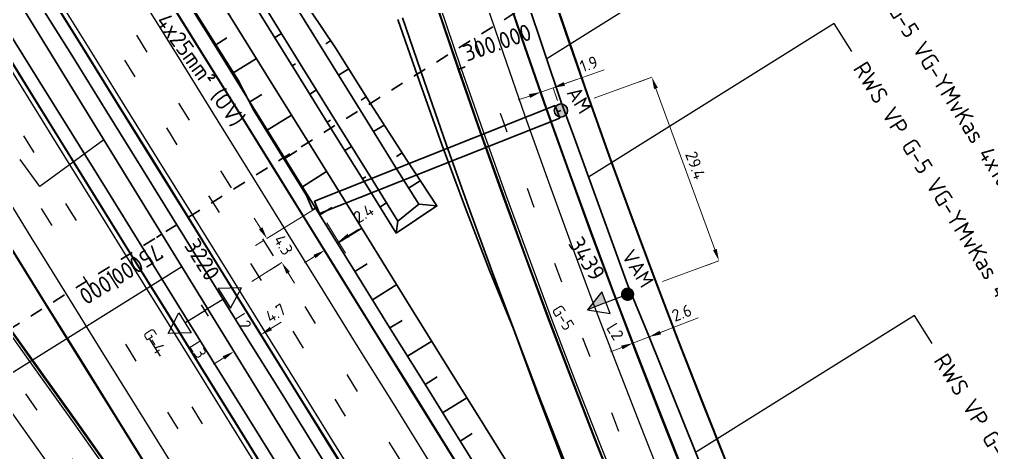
# Model space of a CAD drawing. Header units: metres. Extents: x 134219 to 139080, y 438661 to 444352.
# Drawn here: x 135685.5 to 135831.7, y 442704.1 to 442769.2 of the extents above; entities that cross this region are included whole.
import ezdxf
from ezdxf.enums import TextEntityAlignment as Align

# ---------------------------------------------------------------- set-up
doc = ezdxf.new("R2010")
doc.units = ezdxf.units.M
for name, pattern in [('13strp', [4, 1, -3]), ('39strp', [12, 3, -9]), ('XX-FASEGRENS', [4, 2, -2])]:
    doc.linetypes.add(name, pattern=pattern)
doc.layers.get('DEFPOINTS').update_dxf_attribs({"color": 193})
for name, color, linetype, lineweight in [('N-WE-KG-FASEGRENS-G', 7, 'XX-FASEGRENS', 35), ('N-WE-KL-ET-T18', 1, 'Continuous', 18), ('N-WE-KL-ET-T25', 7, 'Continuous', 25), ('N-WE-KL-ET_LS_HULPSTUK_MOF-G', 10, 'Continuous', 35), ('N-WE-KL-ET_LS_OV_ARMATUUR-S', 7, 'Continuous', 25), ('N-WE-KL-ET_LS_OV_ARMATUUR-T18', 1, 'Continuous', 25), ('N-WE-KL-ET_LS_OV_KABEL-G', 10, 'KL-LS-OV-N', 35), ('N-WE-KL-ET_LS_OV_KABEL-M', 7, 'Continuous', 18), ('N-WE-KL-ET_LS_OV_KABEL-T25', 7, 'Continuous', 25), ('N-WE-KL-ET_LS_OV_MANTELBUIS-G', 10, 'Continuous', 35), ('Utd-geleiderail-nw', 8, 'glm a2ee v014$0$f2m40080', 35), ('Utd-ondergr-nw', 8, '13strp', 35)]:
    doc.layers.add(name, color=color, linetype=linetype, lineweight=lineweight)
doc.layers.add('N-WE-KL-ET_LS_OV_ARMATUUR-T25', color=2, linetype='Continuous')
doc.layers.add('Utd-weg-nw', color=8, linetype='Continuous')
doc.styles.add('alm a2ee v011$0$rtw_iso', font='NLCS-ISO.ttf')
doc.styles.add('ISO18', font='NLCS-ISO.ttf')
doc.styles.add('ISO25', font='NLCS-ISO.ttf')
doc.styles.add('NLCS-ISO', font='NLCS-ISO.ttf')
doc.styles.add('NLCS_18', font='NLCS-ISO.ttf', dxfattribs={"height": 1.8})
doc.styles.add('NLCS_25', font='NLCS-ISO.ttf', dxfattribs={"height": 2.5})
doc.linetypes.add('glm a2ee v014$0$f2m40080', pattern='A,2,-1,[160,RTW.shx,S=0.5,R=0,X=0,Y=0],-1', length=4)
doc.linetypes.add('KL-LS-OV-N', pattern='A,4,-1,[103,NLCS.SHX,S=0.75,R=0,X=0,Y=0],-1,4,-1.5,["0V",Standard,S=1,R=0,X=0,Y=-0.5],-3', length=14.5)
doc.dimstyles.new('NLCS_t18_pijl_Dimension_l3_h1', dxfattribs={"dimtxt": 1.8, "dimasz": 1.8, "dimexe": 2, "dimexo": 2, "dimgap": 0.7, "dimtad": 1, "dimdec": 1, "dimzin": 0, "dimdsep": 46, "dimtxsty": 'NLCS_18', "dimcen": 2.5, "dimdle": 2, "dimclrd": 256, "dimclre": 256, "dimclrt": 256, "dimadec": 1, "dimazin": 0, "dimtfac": 1, "dimtdec": 1, "dimtofl": 0, "dimtmove": 1, "dimatfit": 0, "dimfxl": 0, "dimtolj": 1, "dimtzin": 0, "dimlwd": 18, "dimlwe": 18, "dimarcsym": 0})

# ---------------------------------------------------------------- blocks, each defined once
blk = doc.blocks.new('SKL-ET_HULP_MOF_VERBINDING_AFTAKMOF-SO')
at = {"const_width": 1}
blk.add_lwpolyline([(-0.5, 0, 1), (0.5, 0, 1)], format="xyb", close=True, dxfattribs=at)
blk.add_circle((0, 0), 0.5)
at = {"layer": 'N-WE-KL-ET-T18', "linetype": 'ByBlock', "style": 'NLCS-ISO', "flags": 1}
for tag, p in [('OMSCHRIJVING_LEGENDA', (0, -8.43)), ('LOCATIE', (0, -12.22)), ('MASTNUMMER', (0, -16)), ('VAN', (0, -19.78)), ('NAAR', (0, -23.57)), ('AFTAKKING', (0, -27.35)), ('VOEDINGSPUNT', (0, -31.14)), ('GROEPSNUMMER', (0, -34.92)), ('POSITIE_X', (0, -38.71)), ('POSITIE_Y', (0, -42.49)), ('OVERIGE_OPMERKING(EN)_2', (0, -50.06))]:
    blk.add_attdef(tag, p, '', height=1.8, dxfattribs=at)
at = {"layer": 'N-WE-KL-ET-T18', "linetype": 'ByBlock', "style": 'NLCS-ISO'}
blk.add_attdef('OVERIGE_OPMERKING(EN)_1', (0, -46.28), '', height=1.8, dxfattribs=at)
at = {"layer": 'N-WE-KL-ET-T25', "linetype": 'ByBlock', "style": 'NLCS-ISO'}
blk.add_attdef('SOORT_MOF', text='', height=2.25, dxfattribs=at).set_placement((0, 3), align=Align.MIDDLE)
blk = doc.blocks.new('SKL-ET_HULP_MOF_AFDEKMOF_SO')
at = {"ltscale": 10}
h = blk.add_hatch(color=256, dxfattribs=at)
edge = h.paths.add_edge_path()
edge.add_arc((0, 0), 1, 0, 360)
blk.add_circle((0, 0), 1)
at = {"layer": 'N-WE-KL-ET-T18', "style": 'NLCS-ISO', "flags": 1}
for tag, p in [('OMSCHRIJVING_LEGENDA', (0, -8.43)), ('LOCATIE', (0, -12.22)), ('MASTNUMMER', (0, -16)), ('VAN', (0, -19.78)), ('NAAR', (0, -23.57)), ('AFTAKKING', (0, -27.35)), ('VOEDINGSPUNT', (0, -31.14)), ('GROEPSNUMMER', (0, -34.92)), ('POSITIE_X', (0, -38.71)), ('POSITIE_Y', (0, -42.49)), ('OVERIGE_OPMERKING(EN)_2', (0, -50.06))]:
    blk.add_attdef(tag, p, '', height=1.8, dxfattribs=at)
at = {"layer": 'N-WE-KL-ET-T18', "style": 'NLCS-ISO'}
blk.add_attdef('OVERIGE_OPMERKING(EN)_1', (0, -46.28), '', height=1.8, dxfattribs=at)
at = {"layer": 'N-WE-KL-ET-T25', "style": 'NLCS-ISO'}
blk.add_attdef('SOORT_MOF', (0, 2.71), '', height=2.25, dxfattribs=at)
blk = doc.blocks.new('SKL-ET_OV_ARMATUUR_HD_NATRIUM_2x250W-SO (1)')
for points in [[(-3.49, -1.76), (-6.49, 0), (-3.49, 1.76)], [(-3.49, 1.76), (-3.49, -1.76)], [(3.49, -1.76), (6.49, 0), (3.49, 1.76)], [(3.49, 1.76), (3.49, -1.76)], [(-3.49, 0), (0, 0)], [(0, 1), (0, -1)], [(3.49, 0), (0, 0)]]:
    blk.add_lwpolyline(points)
at = {"layer": 'N-WE-KL-ET_LS_OV_ARMATUUR-T18', "style": 'NLCS-ISO', "flags": 1}
for tag, p in [('TYPE_ARMATUUR', (3.07, -6.82)), ('VERMOGEN_LAMP', (3.07, -10.61)), ('SPIEGELSTAND', (3.07, -14.39)), ('HOOGTE_LICHTMAST', (3.07, -18.17)), ('UITLEGGERHOEK', (3.07, -21.96)), ('TYPE_LICHTMAST', (3.07, -25.74)), ('BOTSVRIENDELIJK', (3.07, -29.53)), ('POSITIE_LICHTMAST', (3.07, -33.31)), ('KABELAANSLUITNG', (3.07, -37.1)), ('VOEDINGSPUNT', (3.07, -48.45))]:
    blk.add_attdef(tag, p, '', height=1.8, dxfattribs=at)
at = {"layer": 'N-WE-KL-ET_LS_OV_ARMATUUR-T18', "style": 'NLCS-ISO'}
for tag, p in [('FASE-AANSLUITING_1', (3.07, -40.88)), ('FASE-AANSLUITING_2', (3.07, -44.67)), ('GROEPSNUMMER', (3.07, -52.24))]:
    blk.add_attdef(tag, p, '', height=1.8, dxfattribs=at)
at = {"layer": 'N-WE-KL-ET_LS_OV_ARMATUUR-T25', "style": 'NLCS-ISO'}
for tag, p in [('MASTNUMMER', (3.07, 7.39)), ('TYPE_SYMBOOL', (3.07, 3.61))]:
    blk.add_attdef(tag, p, '', height=2.5, dxfattribs=at)
blk = doc.blocks.new('SKL-ET_OV_ARMATUUR_HD_NATRIUM_1x250W-SO (2)')
for points in [[(3.49, -1.76), (6.49, 0), (3.49, 1.76)], [(3.49, 1.76), (3.49, -1.76)], [(0, 1), (0, -1)], [(3.49, 0), (0, 0)], [(3.49, 0), (6.49, 0)]]:
    blk.add_lwpolyline(points)
blk.add_solid([(3.49, 0), (3.49, -1.76), (6.49, 0)])
at = {"layer": 'N-WE-KL-ET-T18', "linetype": 'ByBlock', "style": 'NLCS-ISO'}
blk.add_attdef('GROEPSNUMMER', text='', height=1.8, dxfattribs=at).set_placement((-2, -4), align=Align.RIGHT)
blk.add_attdef('FASE-AANSLUITING', (10, -4), '', height=1.8, dxfattribs=at)
at = {"layer": 'N-WE-KL-ET-T18', "linetype": 'ByBlock', "style": 'NLCS-ISO', "flags": 1}
for tag, p in [('TYPE_ARMATUUR', (7.76, -13.46)), ('TYPE_FABRIKAAT', (7.76, -17.24)), ('VERMOGEN_LAMP', (7.76, -21.02)), ('SPIEGELSTAND', (7.76, -24.81)), ('HOOGTE_LICHTMAST', (7.76, -28.59)), ('UITLEGGERHOEK', (7.76, -32.38)), ('TYPE_LICHTMAST', (7.76, -36.16)), ('BOTSVRIENDELIJK', (7.76, -39.95)), ('POSITIE_LICHTMAST', (7.76, -43.73)), ('KABELAANSLUITING', (7.76, -47.52)), ('VOEDINGSPUNT', (7.76, -51.3))]:
    blk.add_attdef(tag, p, '', height=1.8, dxfattribs=at)
at = {"layer": 'N-WE-KL-ET-T25', "linetype": 'ByBlock', "style": 'NLCS-ISO'}
blk.add_attdef('MASTNUMMER', text='', height=2.5, dxfattribs=at).set_placement((4, 4.31), align=Align.MIDDLE)
at = {"layer": 'N-WE-KL-ET-T25', "linetype": 'ByBlock', "style": 'NLCS-ISO', "flags": 1}
blk.add_attdef('TYPE_SYMBOOL', (7.76, -10.06), '', height=2.5, dxfattribs=at)
blk = doc.blocks.new('*D462')
at = {"layer": 'DEFPOINTS', "color": 0, "transparency": 16777216}
for p in [(135721.75, 442721.76), (135717.73, 442719.26), (135717.73, 442719.26)]:
    blk.add_point(p, dxfattribs=at)
at = {"layer": 'N-WE-KL-ET_LS_OV_KABEL-M', "linetype": 'Continuous', "lineweight": 18, "transparency": 16777216}
for p, q in [((135723.28, 442722.71), (135724.81, 442723.66)), ((135716.2, 442718.31), (135714.67, 442717.36))]:
    blk.add_line(p, q, dxfattribs=at)
at = {"layer": 'N-WE-KL-ET_LS_OV_KABEL-M', "lineweight": 18, "transparency": 16777216}
for p, q in [((135721.75, 442721.76), (135722.81, 442720.06)), ((135717.73, 442719.26), (135718.78, 442717.56))]:
    blk.add_line(p, q, dxfattribs=at)
at = {"layer": 'N-WE-KL-ET_LS_OV_KABEL-M', "transparency": 16777216}
for points in [[(135723.12, 442722.96), (135723.44, 442722.45), (135721.75, 442721.76)], [(135716.04, 442718.56), (135716.36, 442718.05), (135717.73, 442719.26)]]:
    blk.add_solid(points, dxfattribs=at)
at = {"layer": 'N-WE-KL-ET_LS_OV_KABEL-M', "transparency": 16777216, "insert": (135724.01, 442725.04), "char_height": 1.8, "attachment_point": 5, "rotation": 31.8363, "style": 'NLCS_18'}
blk.add_mtext('\\A1;4.7', dxfattribs=at)
blk = doc.blocks.new('*D187')
at = {"layer": 'DEFPOINTS', "color": 0, "transparency": 16777216}
for p in [(135780.6, 442760.49), (135790.7, 442732.89), (135790.7, 442732.89)]:
    blk.add_point(p, dxfattribs=at)
at = {"layer": 'N-WE-KL-ET_LS_OV_KABEL-M', "lineweight": 18, "transparency": 16777216}
for p, q in [((135780.6, 442760.49), (135778.72, 442759.8)), ((135790.7, 442732.89), (135788.82, 442732.2))]:
    blk.add_line(p, q, dxfattribs=at)
at = {"layer": 'N-WE-KL-ET_LS_OV_KABEL-M', "linetype": 'Continuous', "lineweight": 18, "transparency": 16777216}
blk.add_line((135781.22, 442758.8), (135790.08, 442734.58), dxfattribs=at)
at = {"layer": 'N-WE-KL-ET_LS_OV_KABEL-M', "transparency": 16777216}
for points in [[(135781.5, 442758.9), (135780.93, 442758.7), (135780.6, 442760.49)], [(135790.36, 442734.68), (135789.8, 442734.47), (135790.7, 442732.89)]]:
    blk.add_solid(points, dxfattribs=at)
at = {"layer": 'N-WE-KL-ET_LS_OV_KABEL-M', "transparency": 16777216, "insert": (135787.15, 442747.24), "char_height": 1.8, "attachment_point": 5, "rotation": 290.1004, "style": 'NLCS_18'}
blk.add_mtext('\\A1;29.4', dxfattribs=at)
blk = doc.blocks.new('*D188')
at = {"layer": 'DEFPOINTS', "color": 0, "transparency": 16777216}
for p in [(135763.9, 442758.25), (135765.73, 442758.89), (135765.73, 442758.89)]:
    blk.add_point(p, dxfattribs=at)
at = {"layer": 'N-WE-KL-ET_LS_OV_KABEL-M', "linetype": 'Continuous', "lineweight": 18, "transparency": 16777216}
for p, q in [((135773.41, 442761.57), (135765.73, 442758.89)), ((135767.43, 442759.48), (135769.13, 442760.07)), ((135762.2, 442757.65), (135760.5, 442757.06)), ((135763.9, 442758.25), (135765.73, 442758.89))]:
    blk.add_line(p, q, dxfattribs=at)
at = {"layer": 'N-WE-KL-ET_LS_OV_KABEL-M', "lineweight": 18, "transparency": 16777216}
for p, q in [((135763.9, 442758.25), (135764.56, 442756.36)), ((135765.73, 442758.89), (135766.39, 442757))]:
    blk.add_line(p, q, dxfattribs=at)
at = {"layer": 'N-WE-KL-ET_LS_OV_KABEL-M', "transparency": 16777216}
for points in [[(135767.33, 442759.76), (135767.53, 442759.2), (135765.73, 442758.89)], [(135762.1, 442757.94), (135762.3, 442757.37), (135763.9, 442758.25)]]:
    blk.add_solid(points, dxfattribs=at)
at = {"layer": 'N-WE-KL-ET_LS_OV_KABEL-M', "transparency": 16777216, "insert": (135771.12, 442762.46), "char_height": 1.8, "attachment_point": 5, "rotation": 19.2431, "style": 'NLCS_18'}
blk.add_mtext('\\A1;1.9', dxfattribs=at)
blk = doc.blocks.new('*D189')
at = {"layer": 'DEFPOINTS', "color": 0, "transparency": 16777216}
for p in [(135722.69, 442736.24, 1.74), (135722.69, 442736.24), (135724.94, 442732.61, 1.74)]:
    blk.add_point(p, dxfattribs=at)
at = {"layer": 'N-WE-KL-ET_LS_OV_KABEL-M', "linetype": 'Continuous', "lineweight": 18, "transparency": 16777216}
for p, q in [((135721.74, 442737.77), (135720.79, 442739.3)), ((135725.89, 442731.08), (135726.84, 442729.55))]:
    blk.add_line(p, q, dxfattribs=at)
at = {"layer": 'N-WE-KL-ET_LS_OV_KABEL-M', "lineweight": 18, "transparency": 16777216}
for p, q in [((135722.27, 442735.98), (135720.99, 442735.18)), ((135724.53, 442732.35), (135723.24, 442731.55))]:
    blk.add_line(p, q, dxfattribs=at)
at = {"layer": 'N-WE-KL-ET_LS_OV_KABEL-M', "transparency": 16777216}
for points in [[(135722, 442737.93), (135721.49, 442737.61), (135722.69, 442736.24)], [(135726.15, 442731.24), (135725.64, 442730.92), (135724.94, 442732.61)]]:
    blk.add_solid(points, dxfattribs=at)
at = {"layer": 'N-WE-KL-ET_LS_OV_KABEL-M', "transparency": 16777216, "insert": (135725.18, 442735.27), "char_height": 1.8, "attachment_point": 5, "rotation": 301.8363, "style": 'NLCS_18'}
blk.add_mtext('\\A1;4.3', dxfattribs=at)
blk = doc.blocks.new('*D190')
at = {"layer": 'DEFPOINTS', "color": 0, "transparency": 16777216}
for p in [(135733.44, 442735.75), (135733.44, 442735.75), (135731.38, 442734.47)]:
    blk.add_point(p, dxfattribs=at)
at = {"layer": 'N-WE-KL-ET_LS_OV_KABEL-M', "linetype": 'Continuous', "lineweight": 18, "transparency": 16777216}
for p, q in [((135734.97, 442736.7), (135736.5, 442737.65)), ((135729.85, 442733.52), (135728.32, 442732.57))]:
    blk.add_line(p, q, dxfattribs=at)
at = {"layer": 'N-WE-KL-ET_LS_OV_KABEL-M', "lineweight": 18, "transparency": 16777216}
for p, q in [((135733.44, 442735.75), (135734.49, 442734.05)), ((135731.38, 442734.47), (135732.44, 442732.77))]:
    blk.add_line(p, q, dxfattribs=at)
at = {"layer": 'N-WE-KL-ET_LS_OV_KABEL-M', "transparency": 16777216}
for points in [[(135734.81, 442736.95), (135735.12, 442736.44), (135733.44, 442735.75)], [(135729.69, 442733.78), (135730.01, 442733.27), (135731.38, 442734.47)]]:
    blk.add_solid(points, dxfattribs=at)
at = {"layer": 'N-WE-KL-ET_LS_OV_KABEL-M', "transparency": 16777216, "insert": (135737.24, 442739.99), "char_height": 1.8, "attachment_point": 5, "rotation": 31.8363, "style": 'NLCS_18'}
blk.add_mtext('\\A1;2.4', dxfattribs=at)
blk = doc.blocks.new('*D199')
at = {"layer": 'DEFPOINTS', "color": 0, "transparency": 16777216}
for p in [(135780.2, 442721.45), (135780.2, 442721.45), (135777.76, 442720.51)]:
    blk.add_point(p, dxfattribs=at)
at = {"layer": 'N-WE-KL-ET_LS_OV_KABEL-M', "linetype": 'Continuous', "lineweight": 18, "transparency": 16777216}
for p, q in [((135787.59, 442724.3), (135780.2, 442721.45)), ((135781.88, 442722.1), (135783.56, 442722.75)), ((135777.76, 442720.51), (135780.2, 442721.45)), ((135776.08, 442719.86), (135774.4, 442719.21))]:
    blk.add_line(p, q, dxfattribs=at)
at = {"layer": 'N-WE-KL-ET_LS_OV_KABEL-M', "lineweight": 18, "transparency": 16777216}
for p, q in [((135780.2, 442721.45), (135779.48, 442723.32)), ((135777.76, 442720.51), (135777.04, 442722.37))]:
    blk.add_line(p, q, dxfattribs=at)
at = {"layer": 'N-WE-KL-ET_LS_OV_KABEL-M', "transparency": 16777216}
for points in [[(135781.77, 442722.38), (135781.99, 442721.82), (135780.2, 442721.45)], [(135775.97, 442720.14), (135776.19, 442719.58), (135777.76, 442720.51)]]:
    blk.add_solid(points, dxfattribs=at)
at = {"layer": 'N-WE-KL-ET_LS_OV_KABEL-M', "transparency": 16777216, "insert": (135785.1, 442725.06), "char_height": 1.8, "attachment_point": 5, "rotation": 21.1181, "style": 'NLCS_18'}
blk.add_mtext('\\A1;2.6', dxfattribs=at)

msp = doc.modelspace()

# ---------------------------------------------------------------- linework, layer by layer
at = {"layer": 'N-WE-KG-FASEGRENS-G'}
msp.add_line((135773.62, 442778.68), (135625.95, 442686.27), dxfattribs=at)
at = {"layer": 'N-WE-KL-ET_LS_OV_KABEL-G', "flags": 128}
for points, elevation in [([(135028.79, 443628.21), (135029.43, 443628.5), (135031.21, 443626.78), (135031.77, 443626.04), (135031.72, 443624.46), (135052.28, 443604.28), (135079.83, 443576.7), (135079.68, 443576.86), (135107.02, 443546.27), (135128.47, 443521.4), (135135.83, 443512.88), (135160.14, 443483.99), (135177.3, 443462.48), (135198.67, 443435.94), (135200.35, 443433.58), (135206.96, 443425.68), (135215.59, 443414.76), (135229.59, 443396.5), (135246.51, 443374.99), (135246.49, 443375.01), (135294.88, 443312.89), (135333.29, 443263.09), (135371.73, 443213.18), (135406.65, 443167.97), (135427.92, 443140.4), (135453.98, 443108.38), (135454.93, 443105.99), (135457.2, 443102.6), (135480.28, 443072.39), (135496.14, 443052.17), (135531.45, 443005.87), (135550.73, 442980.13), (135566.75, 442957.09), (135582.35, 442934.84), (135591.75, 442921.24), (135600.66, 442908.47), (135623.1, 442873.1), (135810.94, 442567.72), (135811.57, 442566.24), (135890, 442440.49), (135917.51, 442397.79), (135918.36, 442396.37), (135921.31, 442391.57), (135924.12, 442387.09), (135993.39, 442276.1), (135998.09, 442268.15), (136009.98, 442249.34), (136029.66, 442217.44), (136035.64, 442207.92), (136051.53, 442183.81), (136063.88, 442163.96), (136083.42, 442134.87), (136087.68, 442128.39), (136098.45, 442110.21), (136094.16, 442107.28)], 1.81), ([(135721.23, 442918.62), (135722.06, 442918.71), (135729.09, 442888.32), (135732.4, 442875.41), (135739.07, 442848.53), (135744.81, 442825.46), (135748.85, 442812.3), (135753.18, 442798.69), (135759.28, 442779.65), (135766.98, 442756.72), (135768.94, 442751.33), (135776.94, 442729.3), (135780.2, 442721.47), (135788.86, 442699.92), (135796.6, 442680.56), (135801.31, 442669.52), (135814.14, 442639.94), (135825.99, 442614.64), (135833.39, 442599.59), (135840.41, 442585.62), (135846.61, 442573.57), (135855.75, 442558.03), (135866.63, 442537.71), (135893.63, 442492.47), (135903.12, 442476.87), (135921.69, 442446.61), (135932.97, 442428.48), (135977.81, 442356.04), (135989.88, 442336.6), (136005.71, 442311.05), (136018.65, 442290.07), (136033.73, 442266.1), (136048.87, 442241.4), (136061.72, 442221.06), (136075.64, 442199.3), (136089.46, 442177.55), (136095.53, 442168.38), (136098.01, 442164.91), (136105.46, 442153.08), (136105.45, 442153.08), (136113.48, 442140), (136113.47, 442139.99), (136115.54, 442136.16), (136115.58, 442136.17), (136116.02, 442133.35), (136140.96, 442091.4)], 1.96)]:
    msp.add_lwpolyline(points, dxfattribs=dict(at, elevation=elevation))
for points in [[(135632.84, 442891.92), (135632.82, 442891.9), (135634.03, 442892.61), (135647.96, 442871.74), (135647.9, 442871.73), (135652.61, 442864.62), (135661.81, 442850.01), (135661.82, 442850.01), (135694.37, 442798.22), (135718.38, 442760.03), (135720.7, 442755.46), (135728.65, 442742.72), (135729.55, 442740.62), (135730.24, 442740.92), (135730.23, 442740.92)], [(135766.41, 442755.28), (135766.41, 442755.28), (135766.92, 442755.48)]]:
    msp.add_lwpolyline(points, dxfattribs=at)
at = {"layer": 'N-WE-KL-ET_LS_OV_KABEL-M'}
for points in [[(135771.93, 442757.32), (135780.6, 442760.49)], [(135766.36, 442757.07), (135765.73, 442758.89)], [(135722.69, 442736.24), (135730.23, 442740.92)], [(135731.68, 442738.58), (135733.44, 442735.75)]]:
    msp.add_lwpolyline(points, dxfattribs=at)
for points, elevation in [([(135782.19, 442729.77), (135790.7, 442732.89)], 1.68), ([(135720.42, 442729.8), (135724.94, 442732.61)], 1.74)]:
    msp.add_lwpolyline(points, dxfattribs=dict(at, elevation=elevation))
at = {"layer": 'N-WE-KL-ET_LS_OV_KABEL-T25'}
for p, q in [((135805.98, 442789.04), (135764.78, 442763.26)), ((135808.02, 442768.57), (135771.07, 442745.45)), ((135810.67, 442764.33), (135808.02, 442768.57)), ((135698.15, 442751.09), (135688.51, 442744.07)), ((135688.51, 442744.07), (135685.57, 442748.11)), ((135709.89, 442732), (135645.48, 442691.7)), ((135820.12, 442724.69), (135787.19, 442704.08)), ((135822.77, 442720.45), (135820.12, 442724.69))]:
    msp.add_line(p, q, dxfattribs=at)
at = {"layer": 'N-WE-KL-ET_LS_OV_MANTELBUIS-G', "linetype": 'Continuous'}
msp.add_lwpolyline([(135766.78, 442754.35), (135766.04, 442756.21), (135729.86, 442741.85), (135730.6, 442739.99)], close=True, dxfattribs=at)
at = {"layer": 'Utd-geleiderail-nw', "linetype": 'Continuous', "flags": 128}
for points in [[(135682.77, 442780.79), (135688.04, 442772.29), (135693.32, 442763.8), (135698.59, 442755.3), (135703.87, 442746.81), (135709.14, 442738.31), (135714.42, 442729.81), (135719.69, 442721.32), (135724.97, 442712.82), (135730.24, 442704.33), (135735.52, 442695.83), (135740.79, 442687.34), (135746.07, 442678.84), (135751.34, 442670.35), (135756.62, 442661.85), (135761.89, 442653.35), (135767.17, 442644.86), (135772.44, 442636.36), (135777.72, 442627.87), (135782.99, 442619.37), (135788.27, 442610.88), (135793.54, 442602.38), (135804.57, 442584.61), (135823.1, 442550.95)], [(135682.78, 442769.02), (135688.05, 442760.53), (135693.32, 442752.03), (135698.6, 442743.54), (135703.87, 442735.04), (135709.15, 442726.54), (135714.42, 442718.05), (135719.7, 442709.55), (135724.97, 442701.06), (135730.25, 442692.56), (135735.52, 442684.07), (135740.8, 442675.57), (135746.07, 442667.08), (135751.35, 442658.58), (135752.74, 442656.33), (135756.62, 442650.08), (135761.9, 442641.59), (135767.17, 442633.09), (135772.45, 442624.6), (135777.72, 442616.1)]]:
    msp.add_lwpolyline(points, dxfattribs=at)
at = {"layer": 'Utd-ondergr-nw', "color": 7, "linetype": 'Continuous'}
for p, q in [((135751.55, 442761.71), (135752.49, 442762.04)), ((135706.93, 442736.94), (135706.08, 442736.41))]:
    msp.add_line(p, q, dxfattribs=at)
at = {"layer": 'Utd-ondergr-nw', "linetype": 'Continuous', "flags": 128}
for points in [[(135656.68, 442886.5), (135658.13, 442884.3), (135663.65, 442875.86), (135669.16, 442867.39), (135674.64, 442858.92), (135679.65, 442850.13), (135685.1, 442841.64), (135690.58, 442833.16), (135696, 442824.65), (135701.34, 442816.08), (135706.77, 442807.57), (135712.05, 442799.04), (135712.08, 442798.99), (135717.34, 442790.48), (135722.5, 442781.91), (135727.42, 442773.2), (135733.03, 442764.91), (135738.31, 442756.42), (135743.72, 442748.01), (135748.26, 442741.15)], [(135655.7, 442883.62), (135656.12, 442882.99), (135661.64, 442874.54), (135667.15, 442866.09), (135672.63, 442857.62), (135678.09, 442849.13), (135683.53, 442840.64), (135688.94, 442832.13), (135694.34, 442823.6), (135699.72, 442815.06), (135705.07, 442806.51), (135710.37, 442798), (135710.4, 442797.95), (135715.68, 442789.45), (135720.95, 442780.96), (135726.23, 442772.46), (135731.5, 442763.97), (135736.78, 442755.47), (135742.05, 442746.97), (135745.52, 442741.4)], [(135654.02, 442878.88), (135658.29, 442872.36), (135663.79, 442863.91), (135669.27, 442855.45), (135674.72, 442846.97), (135680.16, 442838.48), (135685.57, 442829.98), (135690.96, 442821.47), (135696.33, 442812.94), (135701.68, 442804.39), (135706.97, 442795.89), (135707, 442795.84), (135712.28, 442787.34), (135717.55, 442778.85), (135722.83, 442770.35), (135728.1, 442761.86), (135733.38, 442753.36), (135738.65, 442744.86), (135742.4, 442738.83)], [(135653.51, 442877.51), (135657.31, 442871.71), (135662.8, 442863.27), (135668.28, 442854.81), (135673.73, 442846.34), (135679.16, 442837.85), (135684.57, 442829.35), (135689.96, 442820.84), (135695.33, 442812.31), (135700.68, 442803.77), (135705.97, 442795.27), (135706, 442795.22), (135711.28, 442786.72), (135716.55, 442778.22), (135721.83, 442769.73), (135727.1, 442761.23), (135732.38, 442752.74), (135737.65, 442744.24), (135742.12, 442737.04)], [(135681.2, 442827.21), (135686.58, 442818.7), (135691.94, 442810.18), (135697.28, 442801.65), (135702.57, 442793.16), (135702.6, 442793.11), (135707.88, 442784.61), (135713.15, 442776.11), (135718.43, 442767.62), (135723.7, 442759.12), (135728.98, 442750.63), (135734.25, 442742.13), (135739.53, 442733.64), (135744.8, 442725.14), (135750.08, 442716.65), (135755.35, 442708.15), (135760.63, 442699.65), (135765.9, 442691.16), (135771.18, 442682.66), (135776.45, 442674.17), (135781.73, 442665.67), (135784.92, 442660.53)], [(135682.94, 442816.41), (135688.3, 442807.9), (135693.64, 442799.37), (135698.92, 442790.89), (135698.95, 442790.84), (135704.23, 442782.34), (135709.5, 442773.85), (135714.78, 442765.35), (135720.05, 442756.85), (135725.33, 442748.36), (135730.6, 442739.86), (135735.88, 442731.37), (135741.15, 442722.87), (135746.43, 442714.38), (135751.7, 442705.88), (135756.98, 442697.39), (135762.25, 442688.89), (135767.53, 442680.39), (135772.8, 442671.9), (135778.08, 442663.4), (135783.35, 442654.91), (135788.63, 442646.41), (135793.9, 442637.92), (135797.81, 442631.62)], [(135830.52, 442615.73), (135827.89, 442621.19), (135823.64, 442630.11), (135819.45, 442639.06), (135816.14, 442646.2), (135815.3, 442648.03), (135811.22, 442657.02), (135807.23, 442666.07), (135805.24, 442670.66), (135803.31, 442675.13), (135799.44, 442684.23), (135795.64, 442693.35), (135794.82, 442695.33), (135791.9, 442702.49), (135788.23, 442711.67), (135784.62, 442720.87), (135781.08, 442730.09), (135777.62, 442739.35), (135774.25, 442748.64), (135770.94, 442757.95), (135767.69, 442767.28), (135764.51, 442776.64)], [(135830.25, 442615.59), (135827.61, 442621.06), (135823.38, 442629.99), (135819.21, 442638.95), (135815.93, 442646.1), (135815.1, 442647.94), (135811.06, 442656.95), (135807.08, 442666), (135805.09, 442670.59), (135803.16, 442675.07), (135799.31, 442684.17), (135795.53, 442693.3), (135794.72, 442695.29), (135791.81, 442702.46), (135788.15, 442711.64), (135784.57, 442720.85), (135781.04, 442730.08), (135777.59, 442739.34), (135774.2, 442748.62), (135770.88, 442757.93), (135767.62, 442767.26), (135764.43, 442776.61)], [(135824.35, 442612.74), (135821.71, 442618.23), (135817.45, 442627.2), (135813.26, 442636.2), (135809.97, 442643.39), (135809.13, 442645.23), (135805.07, 442654.29), (135801.07, 442663.38), (135799.07, 442668), (135797.14, 442672.5), (135793.27, 442681.64), (135789.47, 442690.82), (135788.65, 442692.81), (135785.73, 442700.01), (135782.06, 442709.24), (135778.46, 442718.49), (135774.92, 442727.77), (135771.44, 442737.07), (135768.04, 442746.4), (135764.7, 442755.75), (135761.43, 442765.12), (135758.22, 442774.52)], [(135824.42, 442612.77), (135821.77, 442618.26), (135817.51, 442627.23), (135813.32, 442636.23), (135810.03, 442643.42), (135809.2, 442645.26), (135805.13, 442654.32), (135801.14, 442663.41), (135799.13, 442668.02), (135797.2, 442672.53), (135793.33, 442681.67), (135789.53, 442690.84), (135788.72, 442692.83), (135785.8, 442700.04), (135782.13, 442709.27), (135778.52, 442718.52), (135774.98, 442727.79), (135771.51, 442737.09), (135768.1, 442746.42), (135764.76, 442755.77), (135761.49, 442765.14), (135758.29, 442774.54)], [(135689.72, 442773.34), (135695, 442764.84), (135700.27, 442756.35), (135705.55, 442747.85), (135710.82, 442739.35), (135716.1, 442730.86), (135721.37, 442722.36), (135726.65, 442713.87), (135731.92, 442705.37), (135737.2, 442696.88), (135742.47, 442688.38), (135747.75, 442679.89), (135753.02, 442671.39), (135758.3, 442662.89), (135763.57, 442654.4), (135768.85, 442645.9), (135774.12, 442637.41), (135779.4, 442628.91), (135784.67, 442620.42), (135789.95, 442611.92)], [(135689.78, 442773.37), (135695.06, 442764.88), (135700.33, 442756.38), (135705.61, 442747.89), (135710.88, 442739.39), (135716.16, 442730.9), (135721.43, 442722.4), (135726.71, 442713.91), (135731.98, 442705.41), (135737.26, 442696.91), (135742.53, 442688.42), (135747.81, 442679.92), (135753.08, 442671.43), (135758.36, 442662.93), (135763.63, 442654.44), (135768.91, 442645.94), (135774.18, 442637.44), (135779.46, 442628.95), (135784.73, 442620.45), (135790.01, 442611.96)], [(135707.59, 442772.66), (135712.86, 442764.16), (135718.14, 442755.67), (135723.41, 442747.17), (135728.69, 442738.68), (135733.96, 442730.18), (135739.24, 442721.69), (135744.51, 442713.19), (135749.79, 442704.69), (135755.06, 442696.2), (135760.34, 442687.7), (135765.61, 442679.21), (135770.89, 442670.71), (135776.16, 442662.22), (135781.44, 442653.72), (135786.71, 442645.23), (135791.99, 442636.73), (135797.26, 442628.23), (135802.54, 442619.74), (135807.81, 442611.24)], [(135707.65, 442772.7), (135712.92, 442764.2), (135718.2, 442755.7), (135723.47, 442747.21), (135728.75, 442738.71), (135734.02, 442730.22), (135739.3, 442721.72), (135744.57, 442713.23), (135749.85, 442704.73), (135755.12, 442696.24), (135760.4, 442687.74), (135765.67, 442679.24), (135770.95, 442670.75), (135776.22, 442662.25), (135781.5, 442653.76), (135786.77, 442645.26), (135792.05, 442636.77), (135797.32, 442628.27), (135802.6, 442619.78), (135807.87, 442611.28)], [(135812.22, 442613.69), (135807.93, 442622.73), (135803.71, 442631.8), (135800.39, 442639.04), (135799.55, 442640.89), (135795.45, 442650.02), (135791.43, 442659.18), (135789.41, 442663.83), (135787.46, 442668.37), (135783.57, 442677.58), (135779.74, 442686.82), (135778.91, 442688.83), (135775.97, 442696.09), (135772.27, 442705.38), (135768.64, 442714.71), (135765.07, 442724.05), (135761.58, 442733.43), (135758.14, 442742.82), (135754.78, 442752.24), (135751.48, 442761.69), (135748.25, 442771.16)], [(135812.28, 442613.72), (135807.99, 442622.76), (135803.77, 442631.83), (135800.45, 442639.07), (135799.61, 442640.92), (135795.52, 442650.05), (135791.49, 442659.21), (135789.48, 442663.86), (135787.53, 442668.39), (135783.63, 442677.61), (135779.8, 442686.85), (135778.98, 442688.86), (135776.04, 442696.12), (135772.34, 442705.41), (135768.7, 442714.73), (135765.14, 442724.08), (135761.64, 442733.45), (135758.21, 442742.85), (135754.84, 442752.27), (135751.55, 442761.71), (135748.32, 442771.18)], [(135797.81, 442631.62), (135795.45, 442636.79), (135794.6, 442638.66), (135790.49, 442647.82), (135786.45, 442657.01), (135784.43, 442661.68), (135782.47, 442666.23), (135778.56, 442675.48), (135774.71, 442684.76), (135773.89, 442686.78), (135770.93, 442694.06), (135767.22, 442703.4), (135763.57, 442712.75), (135759.99, 442722.14), (135756.48, 442731.54), (135753.04, 442740.98), (135749.66, 442750.44), (135746.35, 442759.92), (135743.11, 442769.42)], [(135681.03, 442767.94), (135686.31, 442759.45), (135691.58, 442750.95), (135696.86, 442742.45), (135702.13, 442733.96), (135707.41, 442725.46), (135712.68, 442716.97), (135717.96, 442708.47), (135723.23, 442699.98), (135728.51, 442691.48), (135733.78, 442682.99), (135739.06, 442674.49), (135744.33, 442665.99), (135749.61, 442657.5), (135754.88, 442649), (135760.16, 442640.51), (135765.43, 442632.01), (135770.71, 442623.52), (135775.98, 442615.02)], [(135681.09, 442767.98), (135686.37, 442759.48), (135691.64, 442750.99), (135696.92, 442742.49), (135702.19, 442734), (135707.47, 442725.5), (135712.74, 442717), (135718.02, 442708.51), (135723.29, 442700.01), (135728.57, 442691.52), (135733.84, 442683.02), (135739.12, 442674.53), (135744.39, 442666.03), (135749.67, 442657.54), (135754.94, 442649.04), (135760.22, 442640.54), (135765.49, 442632.05), (135770.77, 442623.55), (135776.04, 442615.06)], [(135782.18, 442666.11), (135778.26, 442675.36), (135774.43, 442684.64), (135773.61, 442686.66), (135770.7, 442693.97), (135767.03, 442703.32), (135763.46, 442712.71), (135759.98, 442722.13), (135759.8, 442722.67), (135756.18, 442731.43), (135752.55, 442740.8), (135749.07, 442750.23), (135745.68, 442759.69), (135742.37, 442769.17)], [(135716.66, 442766.4), (135714.83, 442765.26)], [(135724.86, 442767.08), (135723.86, 442766.45)], [(135731.56, 442765.52), (135732.3, 442765.98)], [(135721.12, 442763.28), (135717.47, 442761.02)], [(135727, 442762.52), (135726.5, 442762.21)], [(135733.46, 442760.81), (135734.99, 442761.76)], [(135721.93, 442757.9), (135720.1, 442756.77)], [(135730.14, 442758.58), (135729.14, 442757.96)], [(135736.86, 442757.04), (135737.63, 442757.52)], [(135726.4, 442754.79), (135722.74, 442752.52)], [(135732.27, 442754.02), (135731.77, 442753.71)], [(135738.73, 442752.32), (135740.32, 442753.3)], [(135727.21, 442749.41), (135725.38, 442748.27)], [(135735.41, 442750.09), (135734.41, 442749.46)], [(135742.2, 442748.58), (135743.03, 442749.1)], [(135731.67, 442746.29), (135728.02, 442744.03)], [(135737.55, 442745.53), (135737.05, 442745.22)], [(135744.01, 442743.82), (135745.77, 442744.92)], [(135740.69, 442741.59), (135739.69, 442740.97)], [(135732.48, 442740.91), (135730.65, 442739.78)], [(135736.95, 442737.8), (135733.29, 442735.53)], [(135684.27, 442734.64), (135689.54, 442726.14), (135694.82, 442717.65), (135700.09, 442709.15), (135705.37, 442700.65), (135710.64, 442692.16), (135715.92, 442683.66), (135721.19, 442675.17), (135726.47, 442666.67), (135731.74, 442658.18), (135737.02, 442649.68), (135742.29, 442641.19), (135747.57, 442632.69), (135752.84, 442624.19), (135755.38, 442620.11)], [(135684.33, 442734.67), (135689.6, 442726.18), (135694.88, 442717.68), (135700.15, 442709.19), (135705.43, 442700.69), (135710.7, 442692.2), (135715.98, 442683.7), (135721.25, 442675.2), (135726.53, 442666.71), (135731.8, 442658.21), (135737.08, 442649.72), (135742.35, 442641.22), (135747.63, 442632.73), (135752.9, 442624.23), (135757.49, 442616.85)], [(135737.76, 442732.42), (135735.93, 442731.28)], [(135742.22, 442729.3), (135738.57, 442727.03)], [(135682.37, 442724.88), (135688.2, 442716.75), (135694.01, 442708.62), (135699.81, 442700.46), (135705.58, 442692.3), (135711.33, 442684.11), (135717.06, 442675.92), (135722.77, 442667.71), (135728.47, 442659.48), (135734.14, 442651.25), (135739.79, 442642.99), (135745.41, 442634.73), (135751.02, 442626.45), (135756.61, 442618.15), (135757.49, 442616.85)], [(135682.42, 442724.92), (135688.26, 442716.79), (135694.07, 442708.66), (135699.86, 442700.5), (135705.64, 442692.34), (135711.39, 442684.15), (135717.12, 442675.96), (135722.83, 442667.75), (135728.52, 442659.52), (135734.19, 442651.29), (135739.84, 442643.03), (135745.47, 442634.77), (135751.08, 442626.49), (135755.38, 442620.11)], [(135743.03, 442723.92), (135741.2, 442722.79)], [(135747.49, 442720.81), (135743.84, 442718.54)], [(135748.31, 442715.43), (135746.48, 442714.29)], [(135752.77, 442712.31), (135749.12, 442710.04)], [(135753.58, 442706.93), (135751.75, 442705.8)]]:
    msp.add_lwpolyline(points, dxfattribs=at)
msp.add_lwpolyline([(135742.12, 442737.04), (135742.4, 442738.83), (135745.52, 442741.4), (135748.26, 442741.15), (135742.12, 442737.04)], close=True, dxfattribs=at)
at = {"layer": 'Utd-weg-nw', "linetype": '39strp', "flags": 128}
for points in [[(135448.38, 443097.74), (135451.1, 443094.2), (135457.15, 443086.27), (135463.18, 443078.32), (135469.2, 443070.36), (135475.19, 443062.38), (135481.16, 443054.39), (135487.11, 443046.39), (135493.05, 443038.37), (135498.96, 443030.33), (135504.85, 443022.28), (135510.73, 443014.22), (135516.58, 443006.14), (135518.91, 443002.9), (135519.5, 443002.09), (135522.41, 442998.04), (135528.22, 442989.93), (135534.01, 442981.81), (135539.78, 442973.67), (135545.54, 442965.52), (135551.27, 442957.35), (135556.98, 442949.17), (135562.67, 442940.98), (135568.33, 442932.77), (135573.98, 442924.55), (135579.61, 442916.31), (135585.22, 442908.06), (135590.81, 442899.79), (135596.37, 442891.51), (135601.92, 442883.22), (135607.44, 442874.91), (135612.95, 442866.59), (135618.43, 442858.26), (135623.89, 442849.91), (135629.33, 442841.55), (135634.75, 442833.17), (135640.15, 442824.78), (135645.53, 442816.38), (135650.89, 442807.97), (135656.22, 442799.54), (135661.54, 442791.09), (135666.83, 442782.64), (135672.07, 442774.22), (135672.11, 442774.17), (135677.38, 442765.67), (135682.66, 442757.18), (135687.93, 442748.68), (135693.21, 442740.19), (135698.48, 442731.69), (135703.76, 442723.19), (135709.03, 442714.7), (135714.3, 442706.2), (135719.58, 442697.71), (135724.85, 442689.21), (135730.13, 442680.72), (135735.4, 442672.22), (135740.68, 442663.73), (135745.95, 442655.23), (135751.23, 442646.73), (135756.5, 442638.24), (135761.78, 442629.74), (135767.05, 442621.25), (135772.33, 442612.75), (135777.6, 442604.26), (135782.88, 442595.76), (135788.15, 442587.27), (135793.43, 442578.77), (135798.7, 442570.27), (135803.98, 442561.78), (135809.25, 442553.28), (135814.53, 442544.79), (135819.8, 442536.29), (135825.08, 442527.8), (135830.35, 442519.3), (135835.63, 442510.81), (135840.9, 442502.31), (135846.18, 442493.81), (135851.45, 442485.32), (135855.13, 442479.4)], [(135882.33, 442492.6), (135882.25, 442492.72), (135877.09, 442501.3), (135871.96, 442509.91), (135866.88, 442518.54), (135861.85, 442527.21), (135858.65, 442532.78), (135856.91, 442535.84), (135852.26, 442544.42), (135847.45, 442553.17), (135842.71, 442561.94), (135838.03, 442570.75), (135833.52, 442579.38), (135833.41, 442579.6), (135828.88, 442588.48), (135825.37, 442595.48), (135824.41, 442597.4), (135820.01, 442606.36), (135818.32, 442609.82), (135815.66, 442615.34), (135811.39, 442624.35), (135807.18, 442633.4), (135803.87, 442640.62), (135803.03, 442642.47), (135798.95, 442651.57), (135794.93, 442660.71), (135792.92, 442665.34), (135790.98, 442669.87), (135787.09, 442679.06), (135783.27, 442688.27), (135782.45, 442690.27), (135779.51, 442697.51), (135775.83, 442706.78), (135772.2, 442716.08), (135768.65, 442725.4), (135765.16, 442734.75), (135761.74, 442744.12), (135758.38, 442753.52), (135755.09, 442762.94), (135751.87, 442772.38), (135748.72, 442781.84), (135745.63, 442791.33), (135742.62, 442800.84), (135739.67, 442810.37), (135736.78, 442819.92), (135733.97, 442829.49), (135731.23, 442839.09), (135728.55, 442848.7), (135725.94, 442858.33), (135723.4, 442867.98), (135720.93, 442877.64), (135718.53, 442887.33), (135716.2, 442897.03), (135713.94, 442906.74), (135711.75, 442916.48), (135710.81, 442920.74)], [(135645.32, 442858.05), (135648.12, 442853.74), (135653.57, 442845.32), (135659, 442836.88), (135664.41, 442828.43), (135669.8, 442819.97), (135675.16, 442811.49), (135680.51, 442803), (135685.83, 442794.5), (135691.1, 442786.04), (135691.14, 442785.98), (135696.41, 442777.49), (135701.69, 442768.99), (135706.96, 442760.5), (135712.24, 442752), (135717.51, 442743.51), (135722.79, 442735.01), (135728.06, 442726.52), (135733.34, 442718.02), (135738.61, 442709.52), (135743.88, 442701.03), (135749.16, 442692.53), (135754.43, 442684.04), (135759.71, 442675.54), (135764.98, 442667.05), (135770.26, 442658.55), (135775.53, 442650.05), (135780.81, 442641.56), (135786.08, 442633.06), (135791.36, 442624.57), (135796.63, 442616.07), (135801.91, 442607.58), (135807.18, 442599.08), (135812.46, 442590.59), (135817.73, 442582.09), (135823.01, 442573.59), (135828.28, 442565.1), (135833.56, 442556.6), (135838.83, 442548.11), (135844.11, 442539.61), (135849.38, 442531.12), (135854.66, 442522.62), (135859.93, 442514.13), (135865.21, 442505.63), (135870.48, 442497.13), (135875.76, 442488.64)], [(135643.55, 442854.36), (135645.19, 442851.84), (135650.63, 442843.42), (135656.06, 442834.99), (135661.46, 442826.55), (135666.84, 442818.09), (135672.2, 442809.63), (135677.55, 442801.14), (135682.86, 442792.65), (135688.13, 442784.19), (135688.16, 442784.14), (135693.44, 442775.64), (135698.71, 442767.15), (135703.99, 442758.65), (135709.26, 442750.16), (135714.54, 442741.66), (135719.81, 442733.16), (135725.09, 442724.67), (135730.36, 442716.17), (135735.64, 442707.68), (135740.91, 442699.18), (135746.19, 442690.69), (135751.46, 442682.19), (135756.74, 442673.7), (135762.01, 442665.2), (135767.29, 442656.7), (135772.56, 442648.21), (135777.84, 442639.71), (135783.11, 442631.22), (135788.39, 442622.72), (135793.66, 442614.23), (135798.94, 442605.73), (135804.21, 442597.24), (135809.49, 442588.74), (135814.76, 442580.24), (135820.04, 442571.75), (135825.31, 442563.25), (135830.59, 442554.76), (135835.86, 442546.26), (135841.14, 442537.77), (135846.41, 442529.27), (135851.69, 442520.77), (135856.96, 442512.28), (135862.23, 442503.78), (135867.51, 442495.29), (135872.78, 442486.79)], [(135631.24, 442832.16), (135631.81, 442831.27), (135637.21, 442822.89), (135642.58, 442814.5), (135647.93, 442806.09), (135653.26, 442797.67), (135658.57, 442789.23), (135663.86, 442780.78), (135669.1, 442772.38), (135669.13, 442772.32), (135674.41, 442763.83), (135679.68, 442755.33), (135684.96, 442746.84), (135690.23, 442738.34), (135695.51, 442729.84), (135700.78, 442721.35), (135706.06, 442712.85), (135711.33, 442704.36), (135716.61, 442695.86), (135721.88, 442687.37), (135727.16, 442678.87), (135732.43, 442670.38), (135737.71, 442661.88), (135742.98, 442653.38), (135748.26, 442644.89), (135753.53, 442636.39), (135758.81, 442627.9), (135764.08, 442619.4), (135769.36, 442610.91), (135774.63, 442602.41), (135779.91, 442593.91), (135785.18, 442585.42), (135790.46, 442576.92), (135795.73, 442568.43), (135801.01, 442559.93), (135806.28, 442551.44), (135811.56, 442542.94), (135816.83, 442534.45), (135822.11, 442525.95), (135827.38, 442517.45), (135832.65, 442508.96), (135837.93, 442500.46), (135843.2, 442491.97), (135848.48, 442483.47), (135852.16, 442477.55)], [(135615.61, 442809.82), (135617.38, 442807.42), (135620.34, 442803.4), (135623.3, 442799.37), (135626.25, 442795.34), (135629.67, 442790.67), (135632.16, 442787.27), (135638.07, 442779.21), (135643.99, 442771.14), (135649.9, 442763.08), (135655.81, 442755.01), (135659.64, 442749.78), (135661.72, 442746.95), (135667.6, 442738.87), (135673.47, 442730.79), (135679.32, 442722.69), (135685.15, 442714.57), (135690.96, 442706.44), (135696.75, 442698.29), (135702.51, 442690.14), (135708.26, 442681.96), (135713.99, 442673.77), (135719.69, 442665.57), (135725.38, 442657.35), (135731.04, 442649.12), (135736.69, 442640.88), (135742.31, 442632.62), (135747.92, 442624.35), (135753.5, 442616.06), (135759.06, 442607.76), (135764.6, 442599.44), (135770.12, 442591.12), (135775.62, 442582.77), (135781.1, 442574.42), (135786.56, 442566.05), (135791.99, 442557.66), (135796.11, 442551.25), (135797.39, 442549.25), (135802.78, 442540.83), (135808.17, 442532.41), (135813.57, 442523.99), (135818.96, 442515.57), (135824.35, 442507.15), (135829.75, 442498.73), (135835.14, 442490.31), (135840.53, 442481.88), (135845.86, 442473.57)]]:
    msp.add_lwpolyline(points, dxfattribs=at)
at = {"layer": 'Utd-weg-nw', "linetype": 'Continuous', "flags": 128}
for points in [[(135690.38, 442773.74), (135695.65, 442765.25), (135700.93, 442756.75), (135706.2, 442748.26), (135711.48, 442739.76), (135716.75, 442731.27), (135722.03, 442722.77), (135727.3, 442714.27), (135732.58, 442705.78), (135737.85, 442697.28), (135743.13, 442688.79), (135748.4, 442680.29), (135753.68, 442671.8), (135758.95, 442663.3), (135764.23, 442654.81), (135769.5, 442646.31), (135774.78, 442637.81), (135780.05, 442629.32), (135785.33, 442620.82), (135790.6, 442612.33)], [(135818.69, 442616.79), (135814.42, 442625.78), (135810.22, 442634.8), (135806.92, 442642), (135806.08, 442643.85), (135802.01, 442652.93), (135798, 442662.04), (135795.99, 442666.67), (135794.06, 442671.18), (135790.18, 442680.35), (135786.37, 442689.54), (135785.55, 442691.54), (135782.62, 442698.76), (135778.94, 442708.01), (135775.33, 442717.29), (135771.78, 442726.58), (135768.3, 442735.91), (135764.89, 442745.26), (135761.54, 442754.63), (135758.26, 442764.03), (135755.05, 442773.45)], [(135704.74, 442770.89), (135710.02, 442762.4), (135715.29, 442753.9), (135720.57, 442745.41), (135725.84, 442736.91), (135731.12, 442728.41), (135736.39, 442719.92), (135741.67, 442711.42), (135746.94, 442702.93), (135752.22, 442694.43), (135757.49, 442685.94), (135762.77, 442677.44), (135768.04, 442668.94), (135773.32, 442660.45), (135778.59, 442651.95), (135783.87, 442643.46), (135789.14, 442634.96), (135794.42, 442626.47), (135799.69, 442617.97), (135804.97, 442609.48)], [(135812.64, 442613.89), (135808.36, 442622.93), (135804.13, 442631.99), (135800.82, 442639.23), (135799.98, 442641.09), (135795.88, 442650.21), (135791.86, 442659.37), (135789.84, 442664.02), (135787.9, 442668.55), (135784, 442677.76), (135780.17, 442687), (135779.35, 442689.01), (135776.41, 442696.26), (135772.71, 442705.56), (135769.08, 442714.88), (135765.51, 442724.22), (135762.02, 442733.59), (135758.59, 442742.98), (135755.22, 442752.4), (135751.93, 442761.84), (135748.7, 442771.31)], [(135680.44, 442767.57), (135685.71, 442759.08), (135690.99, 442750.58), (135696.26, 442742.09), (135701.54, 442733.59), (135706.81, 442725.09), (135712.09, 442716.6), (135717.36, 442708.1), (135722.64, 442699.61), (135727.91, 442691.11), (135733.19, 442682.62), (135738.46, 442674.12), (135743.74, 442665.62), (135749.01, 442657.13), (135754.29, 442648.63), (135759.56, 442640.14), (135764.84, 442631.64), (135770.11, 442623.15), (135775.39, 442614.65)], [(135681.9, 442744.94), (135687.17, 442736.44), (135692.45, 442727.95), (135697.72, 442719.45), (135703, 442710.95), (135708.27, 442702.46), (135713.55, 442693.96), (135718.82, 442685.47), (135724.1, 442676.97), (135729.37, 442668.48), (135734.65, 442659.98), (135739.92, 442651.48), (135745.2, 442642.99), (135750.47, 442634.49), (135755.75, 442626), (135761.02, 442617.5), (135766.3, 442609.01)], [(135682.04, 442724.64), (135687.87, 442716.52), (135693.69, 442708.38), (135699.48, 442700.23), (135705.25, 442692.07), (135711, 442683.89), (135716.74, 442675.69), (135722.45, 442667.48), (135728.14, 442659.26), (135733.81, 442651.02), (135739.46, 442642.77), (135745.08, 442634.5), (135750.69, 442626.22), (135756.28, 442617.93), (135761.84, 442609.62)], [(135682.43, 442712.62), (135688.23, 442704.5), (135694.01, 442696.36), (135699.78, 442688.21), (135705.52, 442680.04), (135711.24, 442671.86), (135716.94, 442663.66), (135722.62, 442655.45), (135728.28, 442647.23), (135733.92, 442638.99), (135739.54, 442630.74), (135745.14, 442622.47), (135750.72, 442614.19)]]:
    msp.add_lwpolyline(points, dxfattribs=at)

# ---------------------------------------------------------------- block references
at = {"layer": 'N-WE-KL-ET_LS_HULPSTUK_MOF-G'}
ref = msp.add_blockref('SKL-ET_HULP_MOF_AFDEKMOF_SO', (135766.92, 442755.48), dxfattribs=at)
ref.add_attrib('SOORT_MOF', 'AM', (135767.69, 442758.16), dxfattribs={"layer": 'N-WE-KL-ET_LS_OV_ARMATUUR-T25', "height": 2.25, "rotation": 302.0379, "style": 'ISO25'})
ref = msp.add_blockref('SKL-ET_HULP_MOF_VERBINDING_AFTAKMOF-SO', (135776.95, 442727.86, 1.68), dxfattribs=at)
ref.add_attrib('SOORT_MOF', 'VAM', (135775.95, 442733.67, 1.68), dxfattribs={"layer": 'N-WE-KL-ET_LS_OV_ARMATUUR-T25', "height": 2.25, "rotation": 302.0379, "style": 'ISO25'})
at = {"layer": 'N-WE-KL-ET_LS_OV_ARMATUUR-S'}
ref = msp.add_blockref('SKL-ET_OV_ARMATUUR_HD_NATRIUM_2x250W-SO (1)', (135713.33, 442725.4, 1.74), dxfattribs=dict(at, rotation=31.83625820136157))
ref.add_attrib('MASTNUMMER', '3220', (135710.15, 442735.2, 1.74), dxfattribs={"layer": 'N-WE-KL-ET_LS_OV_ARMATUUR-T25', "height": 2.5, "rotation": 302.0379, "style": 'ISO25'})
ref.add_attrib('FASE-AANSLUITING_1', 'L2', (135717.69, 442724.27, 1.74), dxfattribs={"layer": 'N-WE-KL-ET_LS_OV_ARMATUUR-T18', "height": 1.8, "rotation": 302.0379, "style": 'ISO18'})
ref.add_attrib('FASE-AANSLUITING_2', 'L3', (135710.92, 442720.07, 1.74), dxfattribs={"layer": 'N-WE-KL-ET_LS_OV_ARMATUUR-T18', "height": 1.8, "rotation": 302.0379, "style": 'ISO18'})
ref.add_attrib('GROEPSNUMMER', 'G-4', (135703.95, 442721.97, 1.74), dxfattribs={"layer": 'N-WE-KL-ET_LS_OV_ARMATUUR-T18', "height": 1.8, "rotation": 302.0379, "style": 'ISO18'})
ref = msp.add_blockref('SKL-ET_OV_ARMATUUR_HD_NATRIUM_1x250W-SO (2)', (135776.95, 442727.86, 1.68), dxfattribs=dict(at, rotation=201.0690627696407))
ref.add_attrib('MASTNUMMER', '3439', (135767.93, 442735.47, 1.68), dxfattribs={"layer": 'N-WE-KL-ET_LS_OV_ARMATUUR-T25', "height": 2.5, "rotation": 302.0379, "style": 'ISO25'})
ref.add_attrib('FASE-AANSLUITING_1', 'L2', (135773.68, 442722.78, 1.68), dxfattribs={"layer": 'N-WE-KL-ET_LS_OV_ARMATUUR-T18', "height": 1.8, "rotation": 302.0379, "style": 'ISO18'})
ref.add_attrib('GROEPSNUMMER', 'G-5', (135765.45, 442725.5, 1.68), dxfattribs={"layer": 'N-WE-KL-ET_LS_OV_ARMATUUR-T18', "height": 1.8, "rotation": 302.0379, "style": 'ISO18'})

# ---------------------------------------------------------------- texts
at = {"layer": 'N-WE-KL-ET_LS_OV_KABEL-T25', "style": 'NLCS_25'}
for s, rotation, p in [('RWS VP G-5 VG-YMvKas 4x25mm² (OV)', 306.066, (135683.78, 442801.35)), ('RWS VP G-5 VG-YMvKas 4x10mm² (OV)', 302.0379, (135809.81, 442782.93)), ('RWS VP G-5 VG-YMvKas 4x25mm² (OV)', 302.0379, (135811.84, 442762.46)), ('RWS VP G-5 VG-YMvKas 4x10mm² (OV)', 302.0379, (135823.95, 442718.57))]:
    msp.add_text(s, height=2.5, rotation=rotation, dxfattribs=at).set_placement(p, align=Align.MIDDLE_LEFT)
at = {"layer": 'Utd-ondergr-nw', "color": 7, "style": 'alm a2ee v011$0$rtw_iso'}
for s, rotation, p in [('300.000', 19.0386, (135752.76, 442762.79)), ('75000.000', 211.8363, (135705.99, 442735.62))]:
    msp.add_text(s, height=2.5, rotation=rotation, dxfattribs=at).set_placement(p)

# ---------------------------------------------------------------- dimensions: what is measured, and where the dimension line sits
at = {"layer": 'N-WE-KL-ET_LS_OV_KABEL-M'}
for base, p1, p2, angle, picture, middle in [((135765.73, 442758.89), (135763.9, 442758.25), (135765.73, 442758.89), 19.2431, '*D188', (135771.65, 442760.95)), ((135733.44, 442735.75), (135731.38, 442734.47), (135733.44, 442735.75), 31.8363, '*D190', (135738.09, 442738.64)), ((135722.69, 442736.24), (135724.94, 442732.61, 1.74), (135722.69, 442736.24, 1.74), 121.8363, '*D189', (135723.82, 442734.42)), ((135717.73, 442719.26), (135721.75, 442721.76), (135717.73, 442719.26), 211.8363, '*D462', (135724.85, 442723.68)), ((135780.2, 442721.45), (135777.76, 442720.51), (135780.2, 442721.45), 21.1181, '*D199', (135785.67, 442723.56))]:
    dim = msp.add_linear_dim(base=base, p1=p1, p2=p2, angle=angle, dimstyle='NLCS_t18_pijl_Dimension_l3_h1', dxfattribs=at)
    dim.commit()
    dim.dimension.update_dxf_attribs({"geometry": picture, "text_midpoint": middle, "dimtype": 161})
dim = msp.add_aligned_dim(p1=(135780.6, 442760.49), p2=(135790.7, 442732.89), distance=0, dimstyle='NLCS_t18_pijl_Dimension_l3_h1', dxfattribs=at)
dim.commit()
dim.dimension.update_dxf_attribs({"geometry": '*D187', "text_midpoint": (135787.15, 442747.24)})

doc.saveas('drawing.dxf')
